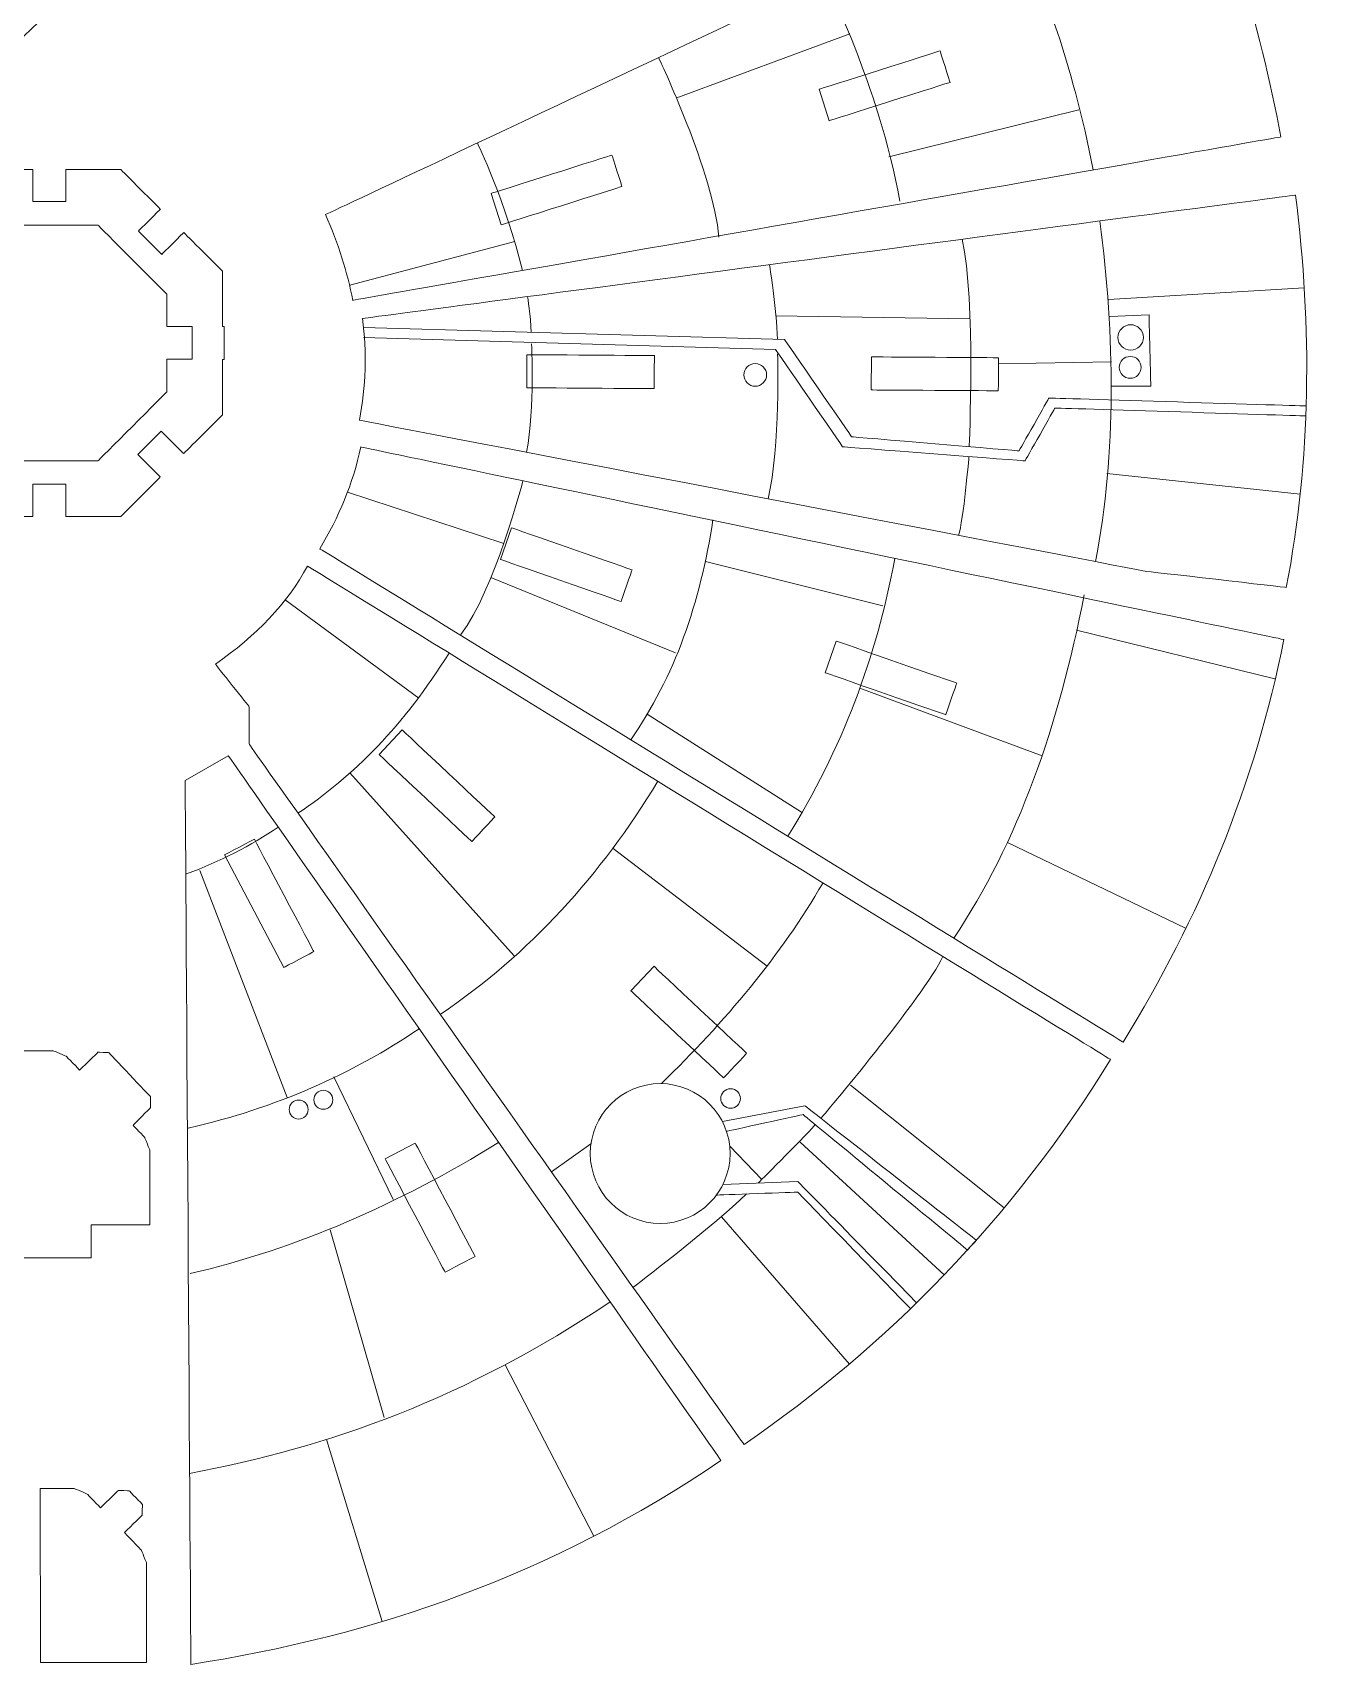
# Model space of a CAD drawing. Header units: centimetres. Extents: x -38.8 to 38.7, y -43.9 to 43.9.
# Drawn here: x -14.46 to -1.66, y -37.27 to -20.94 of the extents above; entities that cross this region are included whole.
import ezdxf

# ---------------------------------------------------------------- set-up
doc = ezdxf.new("R2010")
doc.units = ezdxf.units.CM
doc.header["$MEASUREMENT"] = 0
doc.layers.add('Layer 1', color=7, linetype='Continuous')

msp = doc.modelspace()

# ---------------------------------------------------------------- linework, layer by layer
at = {"layer": 'Layer 1', "color": 114, "lineweight": 20}
for centre, major_axis in [((-3.47609, -23.9911), (0, 0.12715)), ((-7.23317, -24.36595), (0, 0.11389)), ((-3.4805, -24.29096), (0, 0.10944)), ((-7.48008, -31.60672), (0, 0.09821)), ((-11.80156, -31.71698), (0, 0.09509)), ((-11.55461, -31.61997), (0, 0.09509))]:
    msp.add_ellipse(centre, major_axis=major_axis, ratio=1, dxfattribs=at)
at = {"layer": 'Layer 1', "color": 240, "lineweight": 20}
msp.add_ellipse((-8.18393, -32.15747), major_axis=(0, 0.69986), ratio=1, dxfattribs=at)
at = {"layer": 'Layer 1', "color": 250, "lineweight": 20}
for points, knots in [([(-17.33344, -21.96625), (-16.97032, -22.13636), (-16.641, -22.3728), (-16.34806, -22.68072), (-16.34806, -22.68072), (-16.34806, -22.68072), (-9.49938, -16.18408), (-9.49938, -16.18408), (-9.49938, -16.18408), (-9.49938, -16.18408), (-9.55019, -14.53035), (-9.55019, -14.53035), (-9.55019, -14.53035), (-10.98249, -13.2927), (-12.45533, -12.43561), (-13.96262, -11.90206), (-13.96262, -11.90206), (-13.96262, -11.90206), (-14.71057, -14.13521), (-14.71057, -14.13521), (-14.71057, -14.13521), (-14.24563, -14.29168), (-13.91076, -14.73114), (-13.91076, -15.24882), (-13.91076, -15.24882), (-13.91076, -15.8976), (-14.43671, -16.42355), (-15.08549, -16.42355), (-15.08549, -16.42355), (-15.2153, -16.42355), (-15.34017, -16.40244), (-15.45692, -16.36356), (-15.45692, -16.36356), (-15.45692, -16.36356), (-15.75532, -17.25449), (-15.75532, -17.25449), (-15.75532, -17.25449), (-15.29213, -17.41194), (-14.95887, -17.85054), (-14.95887, -18.36697), (-14.95887, -18.36697), (-14.95887, -19.01575), (-15.48482, -19.5417), (-16.1336, -19.5417), (-16.1336, -19.5417), (-16.26216, -19.5417), (-16.38588, -19.52098), (-16.50166, -19.48281), (-16.50166, -19.48281), (-16.50166, -19.48281), (-17.33344, -21.96625), (-17.33344, -21.96625)], [0, 0, 0, 0, 0.07142857, 0.07142857, 0.07142857, 0.07142858, 0.14285714, 0.14285714, 0.14285714, 0.14285715, 0.21428571, 0.21428571, 0.21428571, 0.21428572, 0.28571429, 0.28571429, 0.28571429, 0.2857143, 0.35714286, 0.35714286, 0.35714286, 0.35714287, 0.42857143, 0.42857143, 0.42857143, 0.42857144, 0.5, 0.5, 0.5, 0.50000001, 0.57142857, 0.57142857, 0.57142857, 0.57142858, 0.64285714, 0.64285714, 0.64285714, 0.64285715, 0.71428571, 0.71428571, 0.71428571, 0.71428572, 0.78571429, 0.78571429, 0.78571429, 0.7857143, 0.85714286, 0.85714286, 0.85714286, 0.85714287, 1, 1, 1, 1]), ([(-11.26048, -23.6201), (-11.3143, -23.34049), (-11.40262, -23.05497), (-11.53282, -22.76228), (-11.53282, -22.76228), (-11.53282, -22.76228), (-3.00622, -18.74057), (-3.00622, -18.74057), (-3.00622, -18.74057), (-2.52487, -19.75204), (-2.18738, -20.83688), (-1.97282, -21.98447), (-1.97282, -21.98447), (-1.97282, -21.98447), (-11.26048, -23.6201), (-11.26048, -23.6201)], [0, 0, 0, 0, 0.2, 0.2, 0.2, 0.20000001, 0.4, 0.4, 0.4, 0.40000001, 0.6, 0.6, 0.6, 0.60000001, 1, 1, 1, 1]), ([(-14.46127, -22.63257), (-14.46127, -22.63257), (-14.46127, -22.31228), (-14.46127, -22.31228), (-14.46127, -22.31228), (-14.46127, -22.31228), (-15.01744, -22.31228), (-15.01744, -22.31228), (-15.01744, -22.31228), (-15.01744, -22.31228), (-15.40592, -22.70076), (-15.40592, -22.70076), (-15.40592, -22.70076), (-15.40592, -22.70076), (-15.17598, -22.9307), (-15.17598, -22.9307), (-15.17598, -22.9307), (-15.17598, -22.9307), (-15.40946, -23.16418), (-15.40946, -23.16418), (-15.40946, -23.16418), (-15.40946, -23.16418), (-15.6394, -22.93424), (-15.6394, -22.93424), (-15.6394, -22.93424), (-15.6394, -22.93424), (-16.03371, -23.32855), (-16.03371, -23.32855), (-16.03371, -23.32855), (-16.03371, -23.32855), (-16.03371, -24.76578), (-16.03371, -24.76578), (-16.03371, -24.76578), (-16.03371, -24.76578), (-15.63886, -25.16063), (-15.63886, -25.16063), (-15.63886, -25.16063), (-15.63886, -25.16063), (-15.40433, -24.9261), (-15.40433, -24.9261), (-15.40433, -24.9261), (-15.40433, -24.9261), (-15.17085, -25.15959), (-15.17085, -25.15959), (-15.17085, -25.15959), (-15.17085, -25.15959), (-15.40538, -25.39411), (-15.40538, -25.39411), (-15.40538, -25.39411), (-15.40538, -25.39411), (-15.01744, -25.78205), (-15.01744, -25.78205), (-15.01744, -25.78205), (-15.01744, -25.78205), (-14.46127, -25.78205), (-14.46127, -25.78205), (-14.46127, -25.78205), (-14.46127, -25.78205), (-14.46127, -25.45953), (-14.46127, -25.45953), (-14.46127, -25.45953), (-14.46127, -25.45953), (-14.13108, -25.45953), (-14.13108, -25.45953), (-14.13108, -25.45953), (-14.13108, -25.45953), (-14.13108, -25.78205), (-14.13108, -25.78205), (-14.13108, -25.78205), (-14.13108, -25.78205), (-13.58021, -25.78205), (-13.58021, -25.78205), (-13.58021, -25.78205), (-13.58021, -25.78205), (-13.1859, -25.38775), (-13.1859, -25.38775), (-13.1859, -25.38775), (-13.1859, -25.38775), (-13.41051, -25.16314), (-13.41051, -25.16314), (-13.41051, -25.16314), (-13.41051, -25.16314), (-13.17702, -24.92966), (-13.17702, -24.92966), (-13.17702, -24.92966), (-13.17702, -24.92966), (-12.95242, -25.15426), (-12.95242, -25.15426), (-12.95242, -25.15426), (-12.95242, -25.15426), (-12.56393, -24.76578), (-12.56393, -24.76578), (-12.56393, -24.76578), (-12.56393, -24.76578), (-12.56393, -24.21226), (-12.56393, -24.21226), (-12.56393, -24.21226), (-12.56393, -24.21226), (-12.54635, -24.21226), (-12.54635, -24.21226), (-12.54635, -24.21226), (-12.54635, -24.21226), (-12.54635, -23.88207), (-12.54635, -23.88207), (-12.54635, -23.88207), (-12.54635, -23.88207), (-12.56393, -23.88207), (-12.56393, -23.88207), (-12.56393, -23.88207), (-12.56393, -23.88207), (-12.56393, -23.32855), (-12.56393, -23.32855), (-12.56393, -23.32855), (-12.56393, -23.32855), (-12.95187, -22.94061), (-12.95187, -22.94061), (-12.95187, -22.94061), (-12.95187, -22.94061), (-13.17189, -23.16063), (-13.17189, -23.16063), (-13.17189, -23.16063), (-13.17189, -23.16063), (-13.40538, -22.92714), (-13.40538, -22.92714), (-13.40538, -22.92714), (-13.40538, -22.92714), (-13.18536, -22.70713), (-13.18536, -22.70713), (-13.18536, -22.70713), (-13.18536, -22.70713), (-13.58021, -22.31228), (-13.58021, -22.31228), (-13.58021, -22.31228), (-13.58021, -22.31228), (-14.13108, -22.31228), (-14.13108, -22.31228), (-14.13108, -22.31228), (-14.13108, -22.31228), (-14.13108, -22.63257), (-14.13108, -22.63257), (-14.13108, -22.63257), (-14.13108, -22.63257), (-14.46127, -22.63257), (-14.46127, -22.63257)], [0, 0, 0, 0, 0.02702703, 0.02702703, 0.02702703, 0.02702704, 0.05405405, 0.05405405, 0.05405405, 0.05405406, 0.08108108, 0.08108108, 0.08108108, 0.08108109, 0.10810811, 0.10810811, 0.10810811, 0.10810812, 0.13513514, 0.13513514, 0.13513514, 0.13513515, 0.16216216, 0.16216216, 0.16216216, 0.16216217, 0.18918919, 0.18918919, 0.18918919, 0.1891892, 0.21621622, 0.21621622, 0.21621622, 0.21621623, 0.24324324, 0.24324324, 0.24324324, 0.24324325, 0.27027027, 0.27027027, 0.27027027, 0.27027028, 0.2972973, 0.2972973, 0.2972973, 0.29729731, 0.32432432, 0.32432432, 0.32432432, 0.32432433, 0.35135135, 0.35135135, 0.35135135, 0.35135136, 0.37837838, 0.37837838, 0.37837838, 0.37837839, 0.40540541, 0.40540541, 0.40540541, 0.40540542, 0.43243243, 0.43243243, 0.43243243, 0.43243244, 0.45945946, 0.45945946, 0.45945946, 0.45945947, 0.48648649, 0.48648649, 0.48648649, 0.4864865, 0.51351351, 0.51351351, 0.51351351, 0.51351352, 0.54054054, 0.54054054, 0.54054054, 0.54054055, 0.56756757, 0.56756757, 0.56756757, 0.56756758, 0.59459459, 0.59459459, 0.59459459, 0.5945946, 0.62162162, 0.62162162, 0.62162162, 0.62162163, 0.64864865, 0.64864865, 0.64864865, 0.64864866, 0.67567568, 0.67567568, 0.67567568, 0.67567569, 0.7027027, 0.7027027, 0.7027027, 0.70270271, 0.72972973, 0.72972973, 0.72972973, 0.72972974, 0.75675676, 0.75675676, 0.75675676, 0.75675677, 0.78378378, 0.78378378, 0.78378378, 0.78378379, 0.81081081, 0.81081081, 0.81081081, 0.81081082, 0.83783784, 0.83783784, 0.83783784, 0.83783785, 0.86486486, 0.86486486, 0.86486486, 0.86486487, 0.89189189, 0.89189189, 0.89189189, 0.8918919, 0.91891892, 0.91891892, 0.91891892, 0.91891893, 0.94594595, 0.94594595, 0.94594595, 0.94594596, 1, 1, 1, 1]), ([(-11.16405, -23.8014), (-11.11403, -24.14044), (-11.1328, -24.47982), (-11.19376, -24.81944), (-11.19376, -24.81944), (-11.19376, -24.81944), (-3.33029, -26.33009), (-3.33029, -26.33009), (-3.33029, -26.33009), (-3.33029, -26.33009), (-1.91864, -26.49319), (-1.91864, -26.49319), (-1.91864, -26.49319), (-1.67196, -25.20878), (-1.65798, -23.89836), (-1.82659, -22.56754), (-1.82659, -22.56754), (-1.82659, -22.56754), (-11.16405, -23.8014), (-11.16405, -23.8014)], [0, 0, 0, 0, 0.16666667, 0.16666667, 0.16666667, 0.16666668, 0.33333333, 0.33333333, 0.33333333, 0.33333334, 0.5, 0.5, 0.5, 0.50000001, 0.66666667, 0.66666667, 0.66666667, 0.66666668, 1, 1, 1, 1]), ([(-1.94232, -27.0144), (-2.23273, -28.46406), (-2.7842, -29.80036), (-3.55145, -31.04297), (-3.55145, -31.04297), (-3.55145, -31.04297), (-11.59053, -26.10545), (-11.59053, -26.10545), (-11.59053, -26.10545), (-11.40065, -25.79285), (-11.25889, -25.45581), (-11.17895, -25.08745), (-11.17895, -25.08745), (-11.17895, -25.08745), (-1.94232, -27.0144), (-1.94232, -27.0144)], [0, 0, 0, 0, 0.2, 0.2, 0.2, 0.20000001, 0.4, 0.4, 0.4, 0.40000001, 0.6, 0.6, 0.6, 0.60000001, 1, 1, 1, 1]), ([(-11.7136, -26.27869), (-11.91256, -26.65133), (-12.22625, -26.97576), (-12.63492, -27.26029), (-12.63492, -27.26029), (-12.63492, -27.26029), (-12.2964, -27.68646), (-12.2964, -27.68646), (-12.2964, -27.68646), (-12.2964, -27.68646), (-12.29813, -28.05913), (-12.29813, -28.05913), (-12.29813, -28.05913), (-12.29813, -28.05913), (-7.34404, -35.06945), (-7.34404, -35.06945), (-7.34404, -35.06945), (-5.90694, -34.07743), (-4.66522, -32.8196), (-3.67709, -31.21678), (-3.67709, -31.21678), (-3.67709, -31.21678), (-11.7136, -26.27869), (-11.7136, -26.27869)], [0, 0, 0, 0, 0.14285714, 0.14285714, 0.14285714, 0.14285715, 0.28571429, 0.28571429, 0.28571429, 0.2857143, 0.42857143, 0.42857143, 0.42857143, 0.42857144, 0.57142857, 0.57142857, 0.57142857, 0.57142858, 0.71428571, 0.71428571, 0.71428571, 0.71428572, 1, 1, 1, 1]), ([(-12.50558, -28.17708), (-12.50558, -28.17708), (-12.93749, -28.42622), (-12.93749, -28.42622), (-12.93749, -28.42622), (-12.93749, -28.42622), (-12.88003, -37.26917), (-12.88003, -37.26917), (-12.88003, -37.26917), (-11.04766, -36.9864), (-9.26761, -36.38064), (-7.57601, -35.22861), (-7.57601, -35.22861), (-7.57601, -35.22861), (-12.50558, -28.17708), (-12.50558, -28.17708)], [0, 0, 0, 0, 0.2, 0.2, 0.2, 0.20000001, 0.4, 0.4, 0.4, 0.40000001, 0.6, 0.6, 0.6, 0.60000001, 1, 1, 1, 1]), ([(-14.59366, -33.20034), (-14.59366, -33.20034), (-13.87874, -33.20034), (-13.87874, -33.20034), (-13.87874, -33.20034), (-13.87874, -33.20034), (-13.87874, -32.87015), (-13.87874, -32.87015), (-13.87874, -32.87015), (-13.87874, -32.87015), (-13.2892, -32.87015), (-13.2892, -32.87015), (-13.2892, -32.87015), (-13.2892, -32.87015), (-13.2892, -32.12768), (-13.2892, -32.12768), (-13.2892, -32.12768), (-13.2892, -32.12768), (-13.34215, -31.99668), (-13.34215, -31.99668), (-13.34215, -31.99668), (-13.34215, -31.99668), (-13.45864, -31.8761), (-13.45864, -31.8761), (-13.45864, -31.8761), (-13.45864, -31.8761), (-13.28467, -31.69804), (-13.28467, -31.69804), (-13.28467, -31.69804), (-13.28467, -31.69804), (-13.28386, -31.58825), (-13.28386, -31.58825), (-13.28386, -31.58825), (-13.28386, -31.58825), (-13.70293, -31.14642), (-13.70293, -31.14642), (-13.70293, -31.14642), (-13.70293, -31.14642), (-13.81017, -31.14407), (-13.81017, -31.14407), (-13.81017, -31.14407), (-13.81017, -31.14407), (-13.99414, -31.32181), (-13.99414, -31.32181), (-13.99414, -31.32181), (-13.99414, -31.32181), (-14.12728, -31.18399), (-14.12728, -31.18399), (-14.12728, -31.18399), (-14.12728, -31.18399), (-14.25643, -31.12919), (-14.25643, -31.12919), (-14.25643, -31.12919), (-14.25643, -31.12919), (-14.59784, -31.12919), (-14.59784, -31.12919), (-14.59784, -31.12919), (-14.59784, -31.12919), (-14.59366, -33.20034), (-14.59366, -33.20034)], [0, 0, 0, 0, 0.0625, 0.0625, 0.0625, 0.06250001, 0.125, 0.125, 0.125, 0.12500001, 0.1875, 0.1875, 0.1875, 0.18750001, 0.25, 0.25, 0.25, 0.25000001, 0.3125, 0.3125, 0.3125, 0.31250001, 0.375, 0.375, 0.375, 0.37500001, 0.4375, 0.4375, 0.4375, 0.43750001, 0.5, 0.5, 0.5, 0.50000001, 0.5625, 0.5625, 0.5625, 0.56250001, 0.625, 0.625, 0.625, 0.62500001, 0.6875, 0.6875, 0.6875, 0.68750001, 0.75, 0.75, 0.75, 0.75000001, 0.8125, 0.8125, 0.8125, 0.81250001, 0.875, 0.875, 0.875, 0.87500001, 1, 1, 1, 1]), ([(-14.38834, -35.50984), (-14.38834, -35.50984), (-14.38416, -37.25079), (-14.38416, -37.25079), (-14.38416, -37.25079), (-14.38416, -37.25079), (-13.32276, -37.25079), (-13.32276, -37.25079), (-13.32276, -37.25079), (-13.32276, -37.25079), (-13.32276, -36.25675), (-13.32276, -36.25675), (-13.32276, -36.25675), (-13.32276, -36.25675), (-13.3757, -36.12575), (-13.3757, -36.12575), (-13.3757, -36.12575), (-13.3757, -36.12575), (-13.54587, -35.94962), (-13.54587, -35.94962), (-13.54587, -35.94962), (-13.54587, -35.94962), (-13.36692, -35.77674), (-13.36692, -35.77674), (-13.36692, -35.77674), (-13.36692, -35.77674), (-13.36507, -35.669), (-13.36507, -35.669), (-13.36507, -35.669), (-13.36507, -35.669), (-13.49795, -35.53145), (-13.49795, -35.53145), (-13.49795, -35.53145), (-13.49795, -35.53145), (-13.6057, -35.52959), (-13.6057, -35.52959), (-13.6057, -35.52959), (-13.6057, -35.52959), (-13.78464, -35.70246), (-13.78464, -35.70246), (-13.78464, -35.70246), (-13.78464, -35.70246), (-13.91778, -35.56465), (-13.91778, -35.56465), (-13.91778, -35.56465), (-13.91778, -35.56465), (-14.04692, -35.50984), (-14.04692, -35.50984), (-14.04692, -35.50984), (-14.04692, -35.50984), (-14.38834, -35.50984), (-14.38834, -35.50984)], [0, 0, 0, 0, 0.07142857, 0.07142857, 0.07142857, 0.07142858, 0.14285714, 0.14285714, 0.14285714, 0.14285715, 0.21428571, 0.21428571, 0.21428571, 0.21428572, 0.28571429, 0.28571429, 0.28571429, 0.2857143, 0.35714286, 0.35714286, 0.35714286, 0.35714287, 0.42857143, 0.42857143, 0.42857143, 0.42857144, 0.5, 0.5, 0.5, 0.50000001, 0.57142857, 0.57142857, 0.57142857, 0.57142858, 0.64285714, 0.64285714, 0.64285714, 0.64285715, 0.71428571, 0.71428571, 0.71428571, 0.71428572, 0.78571429, 0.78571429, 0.78571429, 0.7857143, 0.85714286, 0.85714286, 0.85714286, 0.85714287, 1, 1, 1, 1])]:
    msp.add_open_spline(points, degree=3, knots=knots, dxfattribs=at)
at = {"layer": 'Layer 1', "color": 114, "lineweight": 20}
for points in [[(-4.78632, -19.58153), (-4.37274, -20.35969), (-4.05528, -21.26344), (-3.8511, -22.31525)], [(-6.53789, -20.40633), (-6.53789, -20.40633), (-5.99678, -21.45848), (-5.78663, -22.62721)], [(-8.01614, -21.5951), (-8.01614, -21.5951), (-6.28472, -20.95187), (-6.28472, -20.95187)], [(-8.19979, -21.19087), (-8.19979, -21.19087), (-7.64323, -22.36016), (-7.59734, -22.98858)], [(-5.89613, -22.18565), (-5.89613, -22.18565), (-3.99615, -21.71415), (-3.99615, -21.71415)], [(-10.01332, -22.04557), (-10.01332, -22.04557), (-9.72272, -22.64615), (-9.56313, -23.32119)], [(-3.78443, -22.82625), (-3.63463, -23.98839), (-3.61568, -25.12977), (-3.82851, -26.23439)], [(-5.09149, -25.0846), (-5.09149, -25.0846), (-5.02679, -23.62967), (-5.16137, -23.0082)], [(-11.29081, -23.46739), (-11.29081, -23.46739), (-9.63973, -23.03275), (-9.63973, -23.03275)], [(-7.09143, -23.26324), (-7.09143, -23.26324), (-7.02029, -23.70709), (-7.00983, -24.01032)], [(-3.69724, -23.61326), (-3.69724, -23.61326), (-1.73917, -23.49334), (-1.73917, -23.49334)], [(-9.51081, -23.58666), (-9.51081, -23.58666), (-9.47952, -23.77099), (-9.47496, -23.94076)], [(-7.02905, -23.77357), (-7.02905, -23.77357), (-5.0828, -23.80355), (-5.0828, -23.80355)], [(-9.47096, -24.05656), (-9.47096, -24.05656), (-9.43519, -24.68137), (-9.52045, -25.1409)], [(-7.00871, -24.15485), (-7.00871, -24.15485), (-6.97973, -25.07986), (-7.10357, -25.60522)], [(-4.79876, -24.25496), (-4.79876, -24.25496), (-3.66626, -24.23669), (-3.66626, -24.23669)], [(-5.09384, -25.18322), (-5.09384, -25.18322), (-5.1494, -25.82509), (-5.19842, -25.97122)], [(-9.55688, -25.42584), (-9.55688, -25.42584), (-9.84425, -26.52813), (-10.17848, -26.96218)], [(-3.71467, -25.35335), (-3.71467, -25.35335), (-1.77992, -25.55806), (-1.77992, -25.55806)], [(-11.31446, -25.54091), (-11.31446, -25.54091), (-9.74981, -26.05281), (-9.74981, -26.05281)], [(-7.65598, -25.81472), (-7.78196, -26.645), (-8.03919, -27.39003), (-8.47911, -28.01645)], [(-7.73219, -26.2321), (-7.73219, -26.2321), (-5.95659, -26.67616), (-5.95659, -26.67616)], [(-5.836, -26.20209), (-6.01854, -27.18586), (-6.36508, -28.11604), (-6.90568, -28.98284)], [(-9.87854, -26.39491), (-9.87854, -26.39491), (-8.03222, -27.14749), (-8.03222, -27.14749)], [(-3.94033, -26.56842), (-4.19607, -27.87388), (-4.60216, -29.04467), (-5.24692, -30.00163)], [(-11.93624, -26.61811), (-11.93624, -26.61811), (-10.59933, -27.60028), (-10.59933, -27.60028)], [(-4.01672, -26.92192), (-4.01672, -26.92192), (-2.03235, -27.40851), (-2.03235, -27.40851)], [(-11.80846, -28.75205), (-11.25482, -28.38359), (-10.74453, -27.87057), (-10.29672, -27.1493)], [(-6.18669, -27.50195), (-6.18669, -27.50195), (-4.36029, -28.17667), (-4.36029, -28.17667)], [(-8.31309, -27.76017), (-8.31309, -27.76017), (-6.77129, -28.74314), (-6.77129, -28.74314)], [(-11.28861, -28.34833), (-11.28861, -28.34833), (-9.6465, -30.17932), (-9.6465, -30.17932)], [(-10.3849, -30.76645), (-9.48857, -30.15812), (-8.77339, -29.36986), (-8.20824, -28.43258)], [(-12.92449, -29.36028), (-12.58523, -29.23151), (-12.27546, -29.07818), (-12.00676, -28.8906)], [(-4.70955, -29.04395), (-4.70955, -29.04395), (-2.92814, -29.90261), (-2.92814, -29.90261)], [(-8.65382, -29.10527), (-8.65382, -29.10527), (-7.11302, -30.28289), (-7.11302, -30.28289)], [(-12.79174, -29.32608), (-12.79174, -29.32608), (-11.91508, -31.59771), (-11.91508, -31.59771)], [(-6.55468, -29.44862), (-6.97945, -30.17727), (-7.53378, -30.83922), (-8.17229, -31.45789)], [(-6.57538, -31.80562), (-6.57538, -31.80562), (-5.5341, -30.57577), (-5.35555, -30.18545)], [(-12.90642, -31.90347), (-12.03099, -31.70262), (-11.26628, -31.36423), (-10.59633, -30.90818)], [(-11.44975, -31.39074), (-11.44975, -31.39074), (-10.85459, -32.61799), (-10.85459, -32.61799)], [(-6.27833, -31.47317), (-6.27833, -31.47317), (-4.74297, -32.70198), (-4.74297, -32.70198)], [(-7.20487, -32.45416), (-7.20487, -32.45416), (-6.78761, -32.04208), (-6.63214, -31.86809)], [(-12.88705, -33.35877), (-11.82699, -33.11155), (-10.79959, -32.66559), (-9.80066, -32.04634)], [(-8.87712, -32.06206), (-8.87712, -32.06206), (-9.27207, -32.34117), (-9.27207, -32.34117)], [(-7.48818, -32.08338), (-7.48818, -32.08338), (-7.16792, -32.41859), (-7.16792, -32.41859)], [(-6.7844, -32.04312), (-6.7844, -32.04312), (-5.34068, -33.37059), (-5.34068, -33.37059)], [(-8.45546, -33.49673), (-8.45546, -33.49673), (-7.65057, -32.88378), (-7.31887, -32.56207)], [(-7.56964, -32.7925), (-7.56964, -32.7925), (-6.28956, -34.26507), (-6.28956, -34.26507)], [(-11.48577, -32.92116), (-11.48577, -32.92116), (-10.94567, -34.79855), (-10.94567, -34.79855)], [(-12.89243, -35.35803), (-11.50892, -35.10408), (-10.11059, -34.59974), (-8.68533, -33.64177)], [(-9.73496, -34.27073), (-9.73496, -34.27073), (-8.84835, -35.98731), (-8.84835, -35.98731)], [(-11.52216, -35.01899), (-11.52216, -35.01899), (-10.96454, -36.8387), (-10.96454, -36.8387)]]:
    msp.add_open_spline(points, degree=3, dxfattribs=at)
at = {"layer": 'Layer 1', "color": 240, "lineweight": 20}
for points, knots in [([(-6.59354, -21.5082), (-6.59354, -21.5082), (-6.49362, -21.82292), (-6.49362, -21.82292), (-6.49362, -21.82292), (-6.49362, -21.82292), (-5.28317, -21.43861), (-5.28317, -21.43861), (-5.28317, -21.43861), (-5.28317, -21.43861), (-5.38309, -21.12389), (-5.38309, -21.12389), (-5.38309, -21.12389), (-5.38309, -21.12389), (-6.59354, -21.5082), (-6.59354, -21.5082)], [0, 0, 0, 0, 0.2, 0.2, 0.2, 0.20000001, 0.4, 0.4, 0.4, 0.40000001, 0.6, 0.6, 0.6, 0.60000001, 1, 1, 1, 1]), ([(-9.87471, -22.54994), (-9.87471, -22.54994), (-9.77479, -22.86466), (-9.77479, -22.86466), (-9.77479, -22.86466), (-9.77479, -22.86466), (-8.56696, -22.48118), (-8.56696, -22.48118), (-8.56696, -22.48118), (-8.56696, -22.48118), (-8.66688, -22.16646), (-8.66688, -22.16646), (-8.66688, -22.16646), (-8.66688, -22.16646), (-9.87471, -22.54994), (-9.87471, -22.54994)], [0, 0, 0, 0, 0.2, 0.2, 0.2, 0.20000001, 0.4, 0.4, 0.4, 0.40000001, 0.6, 0.6, 0.6, 0.60000001, 1, 1, 1, 1]), ([(-15.47785, -23.88207), (-15.47785, -23.88207), (-15.47785, -23.5588), (-15.47785, -23.5588), (-15.47785, -23.5588), (-15.47785, -23.5588), (-14.78719, -22.86814), (-14.78719, -22.86814), (-14.78719, -22.86814), (-14.78719, -22.86814), (-13.81046, -22.86814), (-13.81046, -22.86814), (-13.81046, -22.86814), (-13.81046, -22.86814), (-13.11979, -23.5588), (-13.11979, -23.5588), (-13.11979, -23.5588), (-13.11979, -23.5588), (-13.11979, -23.88207), (-13.11979, -23.88207), (-13.11979, -23.88207), (-13.11979, -23.88207), (-12.86773, -23.88207), (-12.86773, -23.88207), (-12.86773, -23.88207), (-12.86773, -23.88207), (-12.86773, -24.20992), (-12.86773, -24.20992), (-12.86773, -24.20992), (-12.86773, -24.20992), (-13.11979, -24.20992), (-13.11979, -24.20992), (-13.11979, -24.20992), (-13.11979, -24.20992), (-13.11979, -24.53553), (-13.11979, -24.53553), (-13.11979, -24.53553), (-13.11979, -24.53553), (-13.81046, -25.22619), (-13.81046, -25.22619), (-13.81046, -25.22619), (-13.81046, -25.22619), (-14.78719, -25.22619), (-14.78719, -25.22619), (-14.78719, -25.22619), (-14.78719, -25.22619), (-15.47785, -24.53553), (-15.47785, -24.53553), (-15.47785, -24.53553), (-15.47785, -24.53553), (-15.47785, -24.20992), (-15.47785, -24.20992), (-15.47785, -24.20992), (-15.47785, -24.20992), (-15.71767, -24.20992), (-15.71767, -24.20992), (-15.71767, -24.20992), (-15.71767, -24.20992), (-15.71767, -23.88207), (-15.71767, -23.88207), (-15.71767, -23.88207), (-15.71767, -23.88207), (-15.47785, -23.88207), (-15.47785, -23.88207)], [0, 0, 0, 0, 0.05882353, 0.05882353, 0.05882353, 0.05882354, 0.11764706, 0.11764706, 0.11764706, 0.11764707, 0.17647059, 0.17647059, 0.17647059, 0.1764706, 0.23529412, 0.23529412, 0.23529412, 0.23529413, 0.29411765, 0.29411765, 0.29411765, 0.29411766, 0.35294118, 0.35294118, 0.35294118, 0.35294119, 0.41176471, 0.41176471, 0.41176471, 0.41176472, 0.47058824, 0.47058824, 0.47058824, 0.47058825, 0.52941176, 0.52941176, 0.52941176, 0.52941177, 0.58823529, 0.58823529, 0.58823529, 0.5882353, 0.64705882, 0.64705882, 0.64705882, 0.64705883, 0.70588235, 0.70588235, 0.70588235, 0.70588236, 0.76470588, 0.76470588, 0.76470588, 0.76470589, 0.82352941, 0.82352941, 0.82352941, 0.82352942, 0.88235294, 0.88235294, 0.88235294, 0.88235295, 1, 1, 1, 1]), ([(-9.51793, -24.16419), (-9.51793, -24.16419), (-9.52003, -24.49514), (-9.52003, -24.49514), (-9.52003, -24.49514), (-9.52003, -24.49514), (-8.24407, -24.50322), (-8.24407, -24.50322), (-8.24407, -24.50322), (-8.24407, -24.50322), (-8.24197, -24.17227), (-8.24197, -24.17227), (-8.24197, -24.17227), (-8.24197, -24.17227), (-9.51793, -24.16419), (-9.51793, -24.16419)], [0, 0, 0, 0, 0.2, 0.2, 0.2, 0.20000001, 0.4, 0.4, 0.4, 0.40000001, 0.6, 0.6, 0.6, 0.60000001, 1, 1, 1, 1]), ([(-6.06934, -24.18604), (-6.06934, -24.18604), (-6.07144, -24.51699), (-6.07144, -24.51699), (-6.07144, -24.51699), (-6.07144, -24.51699), (-4.80047, -24.52504), (-4.80047, -24.52504), (-4.80047, -24.52504), (-4.80047, -24.52504), (-4.79837, -24.19409), (-4.79837, -24.19409), (-4.79837, -24.19409), (-4.79837, -24.19409), (-6.06934, -24.18604), (-6.06934, -24.18604)], [0, 0, 0, 0, 0.2, 0.2, 0.2, 0.20000001, 0.4, 0.4, 0.4, 0.40000001, 0.6, 0.6, 0.6, 0.60000001, 1, 1, 1, 1]), ([(-9.67071, -25.89619), (-9.67071, -25.89619), (-9.78131, -26.21323), (-9.78131, -26.21323), (-9.78131, -26.21323), (-9.78131, -26.21323), (-8.57547, -26.63391), (-8.57547, -26.63391), (-8.57547, -26.63391), (-8.57547, -26.63391), (-8.46486, -26.31687), (-8.46486, -26.31687), (-8.46486, -26.31687), (-8.46486, -26.31687), (-9.67071, -25.89619), (-9.67071, -25.89619)], [0, 0, 0, 0, 0.2, 0.2, 0.2, 0.20000001, 0.4, 0.4, 0.4, 0.40000001, 0.6, 0.6, 0.6, 0.60000001, 1, 1, 1, 1]), ([(-6.42216, -27.02949), (-6.42216, -27.02949), (-6.53276, -27.34653), (-6.53276, -27.34653), (-6.53276, -27.34653), (-6.53276, -27.34653), (-5.32692, -27.76721), (-5.32692, -27.76721), (-5.32692, -27.76721), (-5.32692, -27.76721), (-5.21631, -27.45017), (-5.21631, -27.45017), (-5.21631, -27.45017), (-5.21631, -27.45017), (-6.42216, -27.02949), (-6.42216, -27.02949)], [0, 0, 0, 0, 0.2, 0.2, 0.2, 0.20000001, 0.4, 0.4, 0.4, 0.40000001, 0.6, 0.6, 0.6, 0.60000001, 1, 1, 1, 1]), ([(-10.76595, -27.91885), (-10.76595, -27.91885), (-10.99655, -28.16453), (-10.99655, -28.16453), (-10.99655, -28.16453), (-10.99655, -28.16453), (-10.06951, -29.03465), (-10.06951, -29.03465), (-10.06951, -29.03465), (-10.06951, -29.03465), (-9.83891, -28.78897), (-9.83891, -28.78897), (-9.83891, -28.78897), (-9.83891, -28.78897), (-10.76595, -27.91885), (-10.76595, -27.91885)], [0, 0, 0, 0, 0.2, 0.2, 0.2, 0.20000001, 0.4, 0.4, 0.4, 0.40000001, 0.6, 0.6, 0.6, 0.60000001, 1, 1, 1, 1]), ([(-11.94876, -30.29538), (-11.94876, -30.29538), (-12.54422, -29.16968), (-12.54422, -29.16968), (-12.54422, -29.16968), (-12.54422, -29.16968), (-12.24487, -29.01133), (-12.24487, -29.01133), (-12.24487, -29.01133), (-12.24487, -29.01133), (-11.64941, -30.13703), (-11.64941, -30.13703), (-11.64941, -30.13703), (-11.64941, -30.13703), (-11.94876, -30.29538), (-11.94876, -30.29538)], [0, 0, 0, 0, 0.2, 0.2, 0.2, 0.20000001, 0.4, 0.4, 0.4, 0.40000001, 0.6, 0.6, 0.6, 0.60000001, 1, 1, 1, 1]), ([(-8.2458, -30.28426), (-8.2458, -30.28426), (-8.4764, -30.52994), (-8.4764, -30.52994), (-8.4764, -30.52994), (-8.4764, -30.52994), (-7.54936, -31.40006), (-7.54936, -31.40006), (-7.54936, -31.40006), (-7.54936, -31.40006), (-7.31876, -31.15438), (-7.31876, -31.15438), (-7.31876, -31.15438), (-7.31876, -31.15438), (-8.2458, -30.28426), (-8.2458, -30.28426)], [0, 0, 0, 0, 0.2, 0.2, 0.2, 0.20000001, 0.4, 0.4, 0.4, 0.40000001, 0.6, 0.6, 0.6, 0.60000001, 1, 1, 1, 1]), ([(-10.93514, -32.2116), (-10.93514, -32.2116), (-10.63579, -32.05325), (-10.63579, -32.05325), (-10.63579, -32.05325), (-10.63579, -32.05325), (-10.03628, -33.18661), (-10.03628, -33.18661), (-10.03628, -33.18661), (-10.03628, -33.18661), (-10.33563, -33.34496), (-10.33563, -33.34496), (-10.33563, -33.34496), (-10.33563, -33.34496), (-10.93514, -32.2116), (-10.93514, -32.2116)], [0, 0, 0, 0, 0.2, 0.2, 0.2, 0.20000001, 0.4, 0.4, 0.4, 0.40000001, 0.6, 0.6, 0.6, 0.60000001, 1, 1, 1, 1])]:
    msp.add_open_spline(points, degree=3, knots=knots, dxfattribs=at)
at = {"layer": 'Layer 1', "color": 114, "lineweight": 20}
for points, knots in [([(-3.68343, -23.78124), (-3.68343, -23.78124), (-3.29238, -23.76395), (-3.29238, -23.76395), (-3.29238, -23.76395), (-3.29238, -23.76395), (-3.27474, -24.47832), (-3.27474, -24.47832), (-3.27474, -24.47832), (-3.27474, -24.47832), (-3.67033, -24.47882), (-3.67033, -24.47882)], [0, 0, 0, 0, 0.25, 0.25, 0.25, 0.25000001, 0.5, 0.5, 0.5, 0.50000001, 1, 1, 1, 1]), ([(-11.15439, -23.89337), (-11.15439, -23.89337), (-6.93942, -24.01231), (-6.93942, -24.01231), (-6.93942, -24.01231), (-6.93942, -24.01231), (-6.26898, -24.98544), (-6.26898, -24.98544), (-6.26898, -24.98544), (-6.26898, -24.98544), (-4.59329, -25.12655), (-4.59329, -25.12655), (-4.59329, -25.12655), (-4.59329, -25.12655), (-4.29342, -24.59738), (-4.29342, -24.59738), (-4.29342, -24.59738), (-4.29342, -24.59738), (-1.72016, -24.67645), (-1.72016, -24.67645)], [0, 0, 0, 0, 0.16666667, 0.16666667, 0.16666667, 0.16666668, 0.33333333, 0.33333333, 0.33333333, 0.33333334, 0.5, 0.5, 0.5, 0.50000001, 0.66666667, 0.66666667, 0.66666667, 0.66666668, 1, 1, 1, 1]), ([(-11.15439, -23.99337), (-11.15439, -23.99337), (-7.02942, -24.11231), (-7.02942, -24.11231), (-7.02942, -24.11231), (-7.02942, -24.11231), (-6.35898, -25.08544), (-6.35898, -25.08544), (-6.35898, -25.08544), (-6.35898, -25.08544), (-4.53329, -25.22655), (-4.53329, -25.22655), (-4.53329, -25.22655), (-4.53329, -25.22655), (-4.23342, -24.69738), (-4.23342, -24.69738), (-4.23342, -24.69738), (-4.23342, -24.69738), (-1.72016, -24.77645), (-1.72016, -24.77645)], [0, 0, 0, 0, 0.16666667, 0.16666667, 0.16666667, 0.16666668, 0.33333333, 0.33333333, 0.33333333, 0.33333334, 0.5, 0.5, 0.5, 0.50000001, 0.66666667, 0.66666667, 0.66666667, 0.66666668, 1, 1, 1, 1]), ([(-7.56196, -31.83658), (-7.56196, -31.83658), (-6.73646, -31.67936), (-6.73646, -31.67936), (-6.73646, -31.67936), (-6.73646, -31.67936), (-5.01982, -33.02497), (-5.01982, -33.02497), (-5.01982, -33.02497), (-5.01982, -33.02497), (-5.10875, -33.12383), (-5.10875, -33.12383), (-5.10875, -33.12383), (-5.10875, -33.12383), (-6.7541, -31.76756), (-6.7541, -31.76756), (-6.7541, -31.76756), (-6.7541, -31.76756), (-7.52048, -31.93482), (-7.52048, -31.93482)], [0, 0, 0, 0, 0.16666667, 0.16666667, 0.16666667, 0.16666668, 0.33333333, 0.33333333, 0.33333333, 0.33333334, 0.5, 0.5, 0.5, 0.50000001, 0.66666667, 0.66666667, 0.66666667, 0.66666668, 1, 1, 1, 1]), ([(-7.55702, -32.46858), (-7.55702, -32.46858), (-6.80701, -32.43786), (-6.80701, -32.43786), (-6.80701, -32.43786), (-6.80701, -32.43786), (-5.61829, -33.65079), (-5.61829, -33.65079), (-5.61829, -33.65079), (-5.61829, -33.65079), (-5.67813, -33.71102), (-5.67813, -33.71102), (-5.67813, -33.71102), (-5.67813, -33.71102), (-6.80699, -32.54369), (-6.80699, -32.54369), (-6.80699, -32.54369), (-6.80699, -32.54369), (-7.62085, -32.57291), (-7.62085, -32.57291)], [0, 0, 0, 0, 0.16666667, 0.16666667, 0.16666667, 0.16666668, 0.33333333, 0.33333333, 0.33333333, 0.33333334, 0.5, 0.5, 0.5, 0.50000001, 0.66666667, 0.66666667, 0.66666667, 0.66666668, 1, 1, 1, 1])]:
    msp.add_open_spline(points, degree=3, knots=knots, dxfattribs=at)

doc.saveas('drawing.dxf')
